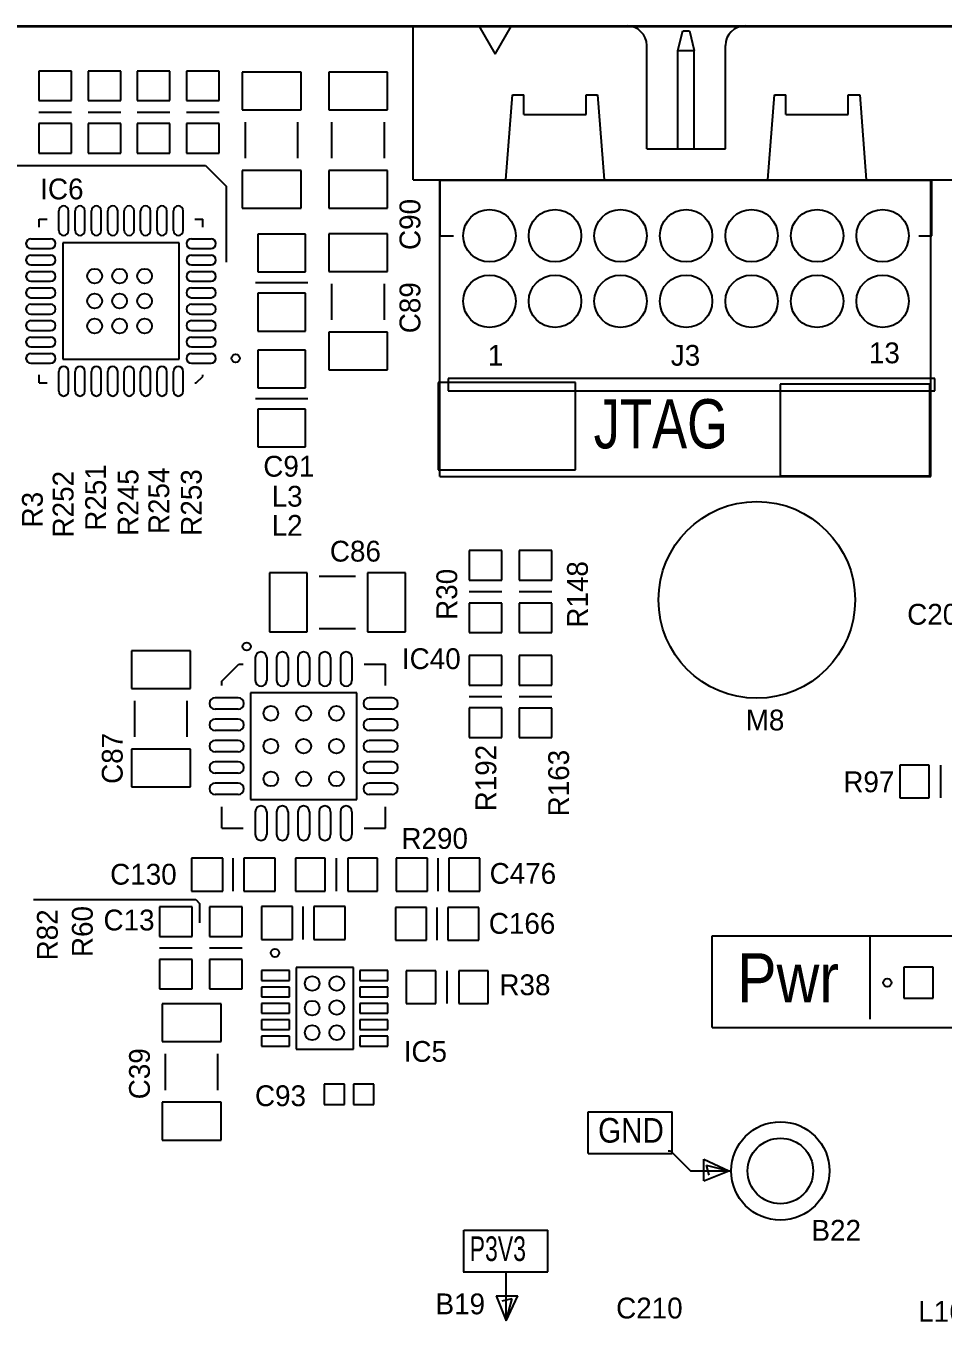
# Model space of a CAD drawing. Header units: millimetres. Extents: x -233 to 1, y -1 to 128.
# Drawn here: x -113.37 to -85.38, y 86.83 to 126.37 of the extents above; entities that cross this region are included whole.
import ezdxf

# ---------------------------------------------------------------- set-up
doc = ezdxf.new("R2010")
doc.units = ezdxf.units.MM
doc.header["$LTSCALE"] = 0.5
doc.layers.add('AM_2', color=141, linetype='Continuous', lineweight=35)
doc.layers.add('AM_2N', color=51, linetype='Continuous', lineweight=25)

msp = doc.modelspace()

# ---------------------------------------------------------------- linework, layer by layer
at = {"layer": 'AM_2'}
msp.add_line((-227.995, 126.361), (-56.595, 126.361), dxfattribs=at)
at = {"layer": 'AM_2N'}
for p, q in [((-101.547, 126.37), (-84.897, 126.37)), ((-101.547, 121.67), (-101.547, 126.37)), ((-99.547, 126.37), (-99.047, 125.504)), ((-99.047, 125.504), (-98.547, 126.37)), ((-93.472, 125.62), (-93.322, 126.22)), ((-93.322, 126.22), (-93.122, 126.22)), ((-93.122, 126.22), (-92.972, 125.62)), ((-94.422, 122.62), (-94.422, 125.77)), ((-92.022, 122.62), (-92.022, 125.77)), ((-93.472, 125.62), (-92.972, 125.62)), ((-93.472, 122.62), (-93.472, 125.62)), ((-92.972, 122.62), (-92.972, 125.62)), ((-111.974, 124.991), (-112.974, 124.991)), ((-112.974, 124.991), (-112.974, 124.091)), ((-111.974, 124.091), (-111.974, 124.991)), ((-110.474, 124.991), (-111.474, 124.991)), ((-111.474, 124.991), (-111.474, 124.091)), ((-110.474, 124.091), (-110.474, 124.991)), ((-108.974, 124.991), (-109.974, 124.991)), ((-109.974, 124.991), (-109.974, 124.091)), ((-108.974, 124.091), (-108.974, 124.991)), ((-107.474, 124.991), (-108.474, 124.991)), ((-108.474, 124.991), (-108.474, 124.091)), ((-107.474, 124.091), (-107.474, 124.991)), ((-106.771, 124.956), (-106.771, 123.806)), ((-104.971, 124.956), (-106.771, 124.956)), ((-104.971, 123.806), (-104.971, 124.956)), ((-104.13, 124.956), (-104.13, 123.806)), ((-102.33, 124.956), (-104.13, 124.956)), ((-102.33, 123.806), (-102.33, 124.956)), ((-98.722, 121.67), (-98.522, 124.27)), ((-98.522, 124.27), (-98.172, 124.27)), ((-98.172, 123.67), (-98.172, 124.27)), ((-96.272, 124.27), (-95.922, 124.27)), ((-96.272, 123.67), (-96.272, 124.27)), ((-95.922, 124.27), (-95.722, 121.67)), ((-90.722, 121.67), (-90.522, 124.27)), ((-90.522, 124.27), (-90.172, 124.27)), ((-90.172, 123.67), (-90.172, 124.27)), ((-88.272, 123.67), (-88.272, 124.27)), ((-88.272, 124.27), (-87.922, 124.27)), ((-87.922, 124.27), (-87.722, 121.67)), ((-112.974, 124.091), (-111.974, 124.091)), ((-111.474, 124.091), (-110.474, 124.091)), ((-109.974, 124.091), (-108.974, 124.091)), ((-108.474, 124.091), (-107.474, 124.091)), ((-106.771, 123.806), (-104.971, 123.806)), ((-104.13, 123.806), (-102.33, 123.806)), ((-112.974, 123.741), (-111.974, 123.741)), ((-111.974, 123.391), (-112.974, 123.391)), ((-112.974, 123.391), (-112.974, 122.491)), ((-111.974, 122.491), (-111.974, 123.391)), ((-111.474, 123.741), (-110.474, 123.741)), ((-110.474, 123.391), (-111.474, 123.391)), ((-111.474, 123.391), (-111.474, 122.491)), ((-110.474, 122.491), (-110.474, 123.391)), ((-109.974, 123.741), (-108.974, 123.741)), ((-108.974, 123.391), (-109.974, 123.391)), ((-109.974, 123.391), (-109.974, 122.491)), ((-108.974, 122.491), (-108.974, 123.391)), ((-108.474, 123.741), (-107.474, 123.741)), ((-107.474, 123.391), (-108.474, 123.391)), ((-108.474, 123.391), (-108.474, 122.491)), ((-107.474, 122.491), (-107.474, 123.391)), ((-106.671, 122.331), (-106.671, 123.431)), ((-105.071, 122.331), (-105.071, 123.431)), ((-104.03, 122.331), (-104.03, 123.431)), ((-102.43, 122.331), (-102.43, 123.431)), ((-98.172, 123.67), (-96.272, 123.67)), ((-90.172, 123.67), (-88.272, 123.67)), ((-94.422, 122.62), (-92.022, 122.62)), ((-112.974, 122.491), (-111.974, 122.491)), ((-111.474, 122.491), (-110.474, 122.491)), ((-109.974, 122.491), (-108.974, 122.491)), ((-108.474, 122.491), (-107.474, 122.491)), ((-116.046, 122.109), (-107.886, 122.109)), ((-107.886, 122.109), (-107.251, 121.474)), ((-106.771, 121.956), (-106.771, 120.806)), ((-104.971, 121.956), (-106.771, 121.956)), ((-104.971, 120.806), (-104.971, 121.956)), ((-104.13, 121.956), (-104.13, 120.806)), ((-102.33, 121.956), (-104.13, 121.956)), ((-102.33, 120.806), (-102.33, 121.956)), ((-107.251, 119.162), (-107.251, 121.474)), ((-101.547, 121.67), (-84.897, 121.67)), ((-100.741, 121.662), (-85.755, 121.662)), ((-100.741, 112.62), (-100.741, 121.662)), ((-100.722, 119.97), (-100.722, 121.67)), ((-85.755, 113.788), (-85.755, 121.662)), ((-85.755, 113.788), (-85.755, 121.662)), ((-85.722, 119.97), (-85.722, 121.67)), ((-112.369, 120.129), (-112.369, 120.729)), ((-112.069, 120.129), (-112.069, 120.729)), ((-111.869, 120.129), (-111.869, 120.729)), ((-111.569, 120.129), (-111.569, 120.729)), ((-111.369, 120.129), (-111.369, 120.729)), ((-111.069, 120.129), (-111.069, 120.729)), ((-110.869, 120.129), (-110.869, 120.729)), ((-110.569, 120.129), (-110.569, 120.729)), ((-110.369, 120.129), (-110.369, 120.729)), ((-110.069, 120.129), (-110.069, 120.729)), ((-109.869, 120.129), (-109.869, 120.729)), ((-109.569, 120.129), (-109.569, 120.729)), ((-109.369, 120.129), (-109.369, 120.729)), ((-109.069, 120.129), (-109.069, 120.729)), ((-108.869, 120.129), (-108.869, 120.729)), ((-108.569, 120.129), (-108.569, 120.729)), ((-106.771, 120.806), (-104.971, 120.806)), ((-104.13, 120.806), (-102.33, 120.806)), ((-112.969, 120.229), (-112.969, 120.479)), ((-112.969, 120.479), (-112.719, 120.479)), ((-108.219, 120.479), (-107.969, 120.479)), ((-107.969, 120.229), (-107.969, 120.479)), ((-113.219, 119.879), (-112.619, 119.879)), ((-108.319, 119.879), (-107.719, 119.879)), ((-104.842, 120.013), (-106.292, 120.013)), ((-106.292, 120.013), (-106.292, 118.863)), ((-104.842, 118.863), (-104.842, 120.013)), ((-102.33, 120.029), (-104.13, 120.029)), ((-104.13, 120.029), (-104.13, 118.879)), ((-102.33, 118.879), (-102.33, 120.029)), ((-100.722, 119.97), (-100.322, 119.97)), ((-86.122, 119.97), (-85.722, 119.97)), ((-113.219, 119.579), (-112.619, 119.579)), ((-108.694, 119.754), (-112.244, 119.754)), ((-112.244, 119.754), (-112.244, 116.204)), ((-108.694, 116.204), (-108.694, 119.754)), ((-108.319, 119.579), (-107.719, 119.579)), ((-113.219, 119.379), (-112.619, 119.379)), ((-113.219, 119.079), (-112.619, 119.079)), ((-108.319, 119.379), (-107.719, 119.379)), ((-108.319, 119.079), (-107.719, 119.079)), ((-113.219, 118.879), (-112.619, 118.879)), ((-108.319, 118.879), (-107.719, 118.879)), ((-106.292, 118.863), (-104.842, 118.863)), ((-104.13, 118.879), (-102.33, 118.879)), ((-113.219, 118.579), (-112.619, 118.579)), ((-113.219, 118.379), (-112.619, 118.379)), ((-108.319, 118.579), (-107.719, 118.579)), ((-108.319, 118.379), (-107.719, 118.379)), ((-106.367, 118.538), (-104.767, 118.538)), ((-104.03, 117.404), (-104.03, 118.504)), ((-102.43, 117.404), (-102.43, 118.504)), ((-113.219, 118.079), (-112.619, 118.079)), ((-113.219, 117.879), (-112.619, 117.879)), ((-108.319, 118.079), (-107.719, 118.079)), ((-108.319, 117.879), (-107.719, 117.879)), ((-104.842, 118.213), (-106.292, 118.213)), ((-106.292, 118.213), (-106.292, 117.063)), ((-104.842, 117.063), (-104.842, 118.213)), ((-113.219, 117.579), (-112.619, 117.579)), ((-108.319, 117.579), (-107.719, 117.579)), ((-113.219, 117.379), (-112.619, 117.379)), ((-113.219, 117.079), (-112.619, 117.079)), ((-108.319, 117.379), (-107.719, 117.379)), ((-108.319, 117.079), (-107.719, 117.079)), ((-106.292, 117.063), (-104.842, 117.063)), ((-113.219, 116.879), (-112.619, 116.879)), ((-108.319, 116.879), (-107.719, 116.879)), ((-102.33, 117.029), (-104.13, 117.029)), ((-104.13, 117.029), (-104.13, 115.879)), ((-102.33, 115.879), (-102.33, 117.029)), ((-113.219, 116.579), (-112.619, 116.579)), ((-113.219, 116.379), (-112.619, 116.379)), ((-108.319, 116.579), (-107.719, 116.579)), ((-108.319, 116.379), (-107.719, 116.379)), ((-104.842, 116.482), (-106.292, 116.482)), ((-106.292, 116.482), (-106.292, 115.332)), ((-104.842, 115.332), (-104.842, 116.482)), ((-113.219, 116.079), (-112.619, 116.079)), ((-112.244, 116.204), (-108.694, 116.204)), ((-108.319, 116.079), (-107.719, 116.079)), ((-104.13, 115.879), (-102.33, 115.879)), ((-112.969, 115.479), (-112.969, 115.729)), ((-112.969, 115.479), (-112.719, 115.479)), ((-112.369, 115.229), (-112.369, 115.829)), ((-112.069, 115.229), (-112.069, 115.829)), ((-111.869, 115.229), (-111.869, 115.829)), ((-111.569, 115.229), (-111.569, 115.829)), ((-111.369, 115.229), (-111.369, 115.829)), ((-111.069, 115.229), (-111.069, 115.829)), ((-110.869, 115.229), (-110.869, 115.829)), ((-110.569, 115.229), (-110.569, 115.829)), ((-110.369, 115.229), (-110.369, 115.829)), ((-110.069, 115.229), (-110.069, 115.829)), ((-109.869, 115.229), (-109.869, 115.829)), ((-109.569, 115.229), (-109.569, 115.829)), ((-109.369, 115.229), (-109.369, 115.829)), ((-109.069, 115.229), (-109.069, 115.829)), ((-108.869, 115.229), (-108.869, 115.829)), ((-108.569, 115.229), (-108.569, 115.829)), ((-108.219, 115.479), (-108.169, 115.479)), ((-108.169, 115.479), (-107.969, 115.679)), ((-107.969, 115.679), (-107.969, 115.729)), ((-100.791, 115.49), (-100.791, 112.823)), ((-96.6, 115.49), (-100.791, 115.49)), ((-100.487, 115.617), (-100.487, 115.236)), ((-85.628, 115.617), (-100.487, 115.617)), ((-96.6, 112.823), (-96.6, 115.49)), ((-85.628, 115.236), (-85.628, 115.617)), ((-106.292, 115.332), (-104.842, 115.332)), ((-100.487, 115.236), (-85.628, 115.236)), ((-90.352, 115.439), (-90.352, 112.645)), ((-85.78, 115.439), (-90.352, 115.439)), ((-85.78, 112.645), (-85.78, 115.439)), ((-106.367, 115.007), (-104.767, 115.007)), ((-104.842, 114.682), (-106.292, 114.682)), ((-106.292, 114.682), (-106.292, 113.532)), ((-104.842, 113.532), (-104.842, 114.682)), ((-85.755, 112.62), (-85.755, 114.296)), ((-106.292, 113.532), (-104.842, 113.532)), ((-100.791, 112.823), (-96.6, 112.823)), ((-100.741, 112.62), (-85.755, 112.62)), ((-90.352, 112.645), (-85.78, 112.645)), ((-98.844, 110.364), (-99.844, 110.364)), ((-99.844, 110.364), (-99.844, 109.464)), ((-98.844, 109.464), (-98.844, 110.364)), ((-97.319, 110.364), (-98.319, 110.364)), ((-98.319, 110.364), (-98.319, 109.464)), ((-97.319, 109.464), (-97.319, 110.364)), ((-104.79, 109.684), (-105.94, 109.684)), ((-105.94, 109.684), (-105.94, 107.884)), ((-104.79, 107.884), (-104.79, 109.684)), ((-104.415, 109.584), (-103.315, 109.584)), ((-101.79, 109.684), (-102.94, 109.684)), ((-102.94, 109.684), (-102.94, 107.884)), ((-101.79, 107.884), (-101.79, 109.684)), ((-99.844, 109.464), (-98.844, 109.464)), ((-98.319, 109.464), (-97.319, 109.464)), ((-99.844, 109.114), (-98.844, 109.114)), ((-98.844, 108.764), (-99.844, 108.764)), ((-99.844, 108.764), (-99.844, 107.864)), ((-98.844, 107.864), (-98.844, 108.764)), ((-98.319, 109.114), (-97.319, 109.114)), ((-97.319, 108.764), (-98.319, 108.764)), ((-98.319, 108.764), (-98.319, 107.864)), ((-97.319, 107.864), (-97.319, 108.764)), ((-104.415, 107.984), (-103.315, 107.984)), ((-105.94, 107.884), (-104.79, 107.884)), ((-102.94, 107.884), (-101.79, 107.884)), ((-99.844, 107.864), (-98.844, 107.864)), ((-98.319, 107.864), (-97.319, 107.864)), ((-108.35, 107.303), (-110.15, 107.303)), ((-110.15, 107.303), (-110.15, 106.153)), ((-108.35, 106.153), (-108.35, 107.303)), ((-98.844, 107.164), (-99.844, 107.164)), ((-99.844, 107.164), (-99.844, 106.264)), ((-98.844, 106.264), (-98.844, 107.164)), ((-97.319, 107.162), (-98.319, 107.162)), ((-98.319, 107.162), (-98.319, 106.262)), ((-97.319, 106.262), (-97.319, 107.162)), ((-107.394, 106.379), (-106.874, 106.899)), ((-106.874, 106.899), (-106.744, 106.899)), ((-106.369, 107.099), (-106.369, 106.399)), ((-106.019, 107.099), (-106.019, 106.399)), ((-105.719, 107.099), (-105.719, 106.399)), ((-105.369, 107.099), (-105.369, 106.399)), ((-105.069, 107.099), (-105.069, 106.399)), ((-104.719, 107.099), (-104.719, 106.399)), ((-104.419, 107.099), (-104.419, 106.399)), ((-104.069, 107.099), (-104.069, 106.399)), ((-103.769, 107.099), (-103.769, 106.399)), ((-103.419, 107.099), (-103.419, 106.399)), ((-103.044, 106.899), (-102.394, 106.899)), ((-102.394, 106.249), (-102.394, 106.899)), ((-107.394, 106.249), (-107.394, 106.379)), ((-110.15, 106.153), (-108.35, 106.153)), ((-106.519, 106.024), (-106.519, 102.774)), ((-103.269, 106.024), (-106.519, 106.024)), ((-103.269, 102.774), (-103.269, 106.024)), ((-99.844, 106.264), (-98.844, 106.264)), ((-98.319, 106.262), (-97.319, 106.262)), ((-110.05, 104.678), (-110.05, 105.778)), ((-108.45, 104.678), (-108.45, 105.778)), ((-106.894, 105.874), (-107.594, 105.874)), ((-102.194, 105.874), (-102.894, 105.874)), ((-99.844, 105.914), (-98.844, 105.914)), ((-98.319, 105.912), (-97.319, 105.912)), ((-106.894, 105.524), (-107.594, 105.524)), ((-106.894, 105.224), (-107.594, 105.224)), ((-102.194, 105.524), (-102.894, 105.524)), ((-102.194, 105.224), (-102.894, 105.224)), ((-98.844, 105.564), (-99.844, 105.564)), ((-99.844, 105.564), (-99.844, 104.664)), ((-98.844, 104.664), (-98.844, 105.564)), ((-97.319, 105.562), (-98.319, 105.562)), ((-98.319, 105.562), (-98.319, 104.662)), ((-97.319, 104.662), (-97.319, 105.562)), ((-106.894, 104.874), (-107.594, 104.874)), ((-102.194, 104.874), (-102.894, 104.874)), ((-106.894, 104.574), (-107.594, 104.574)), ((-102.194, 104.574), (-102.894, 104.574)), ((-99.844, 104.664), (-98.844, 104.664)), ((-98.319, 104.662), (-97.319, 104.662)), ((-108.35, 104.303), (-110.15, 104.303)), ((-110.15, 104.303), (-110.15, 103.153)), ((-108.35, 103.153), (-108.35, 104.303)), ((-106.894, 104.224), (-107.594, 104.224)), ((-102.194, 104.224), (-102.894, 104.224)), ((-106.894, 103.924), (-107.594, 103.924)), ((-102.194, 103.924), (-102.894, 103.924)), ((-85.8, 103.823), (-86.7, 103.823)), ((-86.7, 103.823), (-86.7, 102.823)), ((-85.8, 102.823), (-85.8, 103.823)), ((-85.45, 102.823), (-85.45, 103.823)), ((-106.894, 103.574), (-107.594, 103.574)), ((-106.894, 103.274), (-107.594, 103.274)), ((-102.194, 103.574), (-102.894, 103.574)), ((-102.194, 103.274), (-102.894, 103.274)), ((-110.15, 103.153), (-108.35, 103.153)), ((-106.894, 102.924), (-107.594, 102.924)), ((-102.194, 102.924), (-102.894, 102.924)), ((-86.7, 102.823), (-85.8, 102.823)), ((-107.394, 101.899), (-107.394, 102.549)), ((-106.519, 102.774), (-103.269, 102.774)), ((-102.394, 101.899), (-102.394, 102.549)), ((-106.369, 102.399), (-106.369, 101.699)), ((-106.019, 102.399), (-106.019, 101.699)), ((-105.719, 102.399), (-105.719, 101.699)), ((-105.369, 102.399), (-105.369, 101.699)), ((-105.069, 102.399), (-105.069, 101.699)), ((-104.719, 102.399), (-104.719, 101.699)), ((-104.419, 102.399), (-104.419, 101.699)), ((-104.069, 102.399), (-104.069, 101.699)), ((-103.769, 102.399), (-103.769, 101.699)), ((-103.419, 102.399), (-103.419, 101.699)), ((-107.394, 101.899), (-106.744, 101.899)), ((-103.044, 101.899), (-102.394, 101.899)), ((-108.315, 100.978), (-108.315, 99.978)), ((-107.365, 100.978), (-108.315, 100.978)), ((-107.365, 99.978), (-107.365, 100.978)), ((-107.04, 99.978), (-107.04, 100.978)), ((-106.715, 100.978), (-106.715, 99.978)), ((-105.765, 100.978), (-106.715, 100.978)), ((-105.765, 99.978), (-105.765, 100.978)), ((-105.14, 100.978), (-105.14, 99.978)), ((-104.24, 100.978), (-105.14, 100.978)), ((-104.24, 99.978), (-104.24, 100.978)), ((-103.89, 99.978), (-103.89, 100.978)), ((-103.54, 100.978), (-103.54, 99.978)), ((-102.64, 100.978), (-103.54, 100.978)), ((-102.64, 99.978), (-102.64, 100.978)), ((-101.116, 100.978), (-102.066, 100.978)), ((-102.066, 100.978), (-102.066, 99.978)), ((-101.116, 99.978), (-101.116, 100.978)), ((-100.791, 99.978), (-100.791, 100.978)), ((-99.516, 100.978), (-100.466, 100.978)), ((-100.466, 100.978), (-100.466, 99.978)), ((-99.516, 99.978), (-99.516, 100.978)), ((-113.136, 99.716), (-108.183, 99.716)), ((-108.315, 99.978), (-107.365, 99.978)), ((-108.183, 99.716), (-108.058, 99.592)), ((-106.715, 99.978), (-105.765, 99.978)), ((-105.14, 99.978), (-104.24, 99.978)), ((-103.54, 99.978), (-102.64, 99.978)), ((-102.066, 99.978), (-101.116, 99.978)), ((-100.466, 99.978), (-99.516, 99.978)), ((-108.292, 99.493), (-109.292, 99.493)), ((-109.292, 99.493), (-109.292, 98.593)), ((-108.292, 98.593), (-108.292, 99.493)), ((-108.058, 99.005), (-108.058, 99.592)), ((-106.768, 99.493), (-107.768, 99.493)), ((-107.768, 99.493), (-107.768, 98.593)), ((-106.768, 98.593), (-106.768, 99.493)), ((-105.231, 99.505), (-106.181, 99.505)), ((-106.181, 99.505), (-106.181, 98.505)), ((-105.231, 98.505), (-105.231, 99.505)), ((-104.906, 98.505), (-104.906, 99.505)), ((-103.631, 99.505), (-104.581, 99.505)), ((-104.581, 99.505), (-104.581, 98.505)), ((-103.631, 98.505), (-103.631, 99.505)), ((-101.142, 99.48), (-102.092, 99.48)), ((-102.092, 99.48), (-102.092, 98.48)), ((-101.142, 98.48), (-101.142, 99.48)), ((-100.817, 98.48), (-100.817, 99.48)), ((-99.542, 99.48), (-100.492, 99.48)), ((-100.492, 99.48), (-100.492, 98.48)), ((-99.542, 98.48), (-99.542, 99.48)), ((-109.292, 98.593), (-108.292, 98.593)), ((-107.768, 98.593), (-106.768, 98.593)), ((-106.181, 98.505), (-105.231, 98.505)), ((-104.581, 98.505), (-103.631, 98.505)), ((-102.092, 98.48), (-101.142, 98.48)), ((-100.492, 98.48), (-99.542, 98.48)), ((-92.425, 95.818), (-92.425, 98.612)), ((-92.425, 98.612), (-83.281, 98.612)), ((-87.599, 96.072), (-87.599, 98.612)), ((-109.292, 98.243), (-108.292, 98.243)), ((-107.768, 98.243), (-106.768, 98.243)), ((-108.292, 97.893), (-109.292, 97.893)), ((-109.292, 97.893), (-109.292, 96.993)), ((-108.292, 96.993), (-108.292, 97.893)), ((-106.768, 97.893), (-107.768, 97.893)), ((-107.768, 97.893), (-107.768, 96.993)), ((-106.768, 96.993), (-106.768, 97.893)), ((-106.175, 97.55), (-106.175, 97.25)), ((-105.325, 97.55), (-106.175, 97.55)), ((-105.325, 97.25), (-105.325, 97.55)), ((-103.375, 97.65), (-105.125, 97.65)), ((-105.125, 97.65), (-105.125, 95.15)), ((-103.375, 95.15), (-103.375, 97.65)), ((-103.175, 97.55), (-103.175, 97.25)), ((-102.325, 97.55), (-103.175, 97.55)), ((-102.325, 97.25), (-102.325, 97.55)), ((-101.762, 97.549), (-101.762, 96.549)), ((-100.862, 97.549), (-101.762, 97.549)), ((-100.862, 96.549), (-100.862, 97.549)), ((-100.512, 96.549), (-100.512, 97.549)), ((-100.162, 97.549), (-100.162, 96.549)), ((-99.262, 97.549), (-100.162, 97.549)), ((-99.262, 96.549), (-99.262, 97.549)), ((-85.68, 97.657), (-86.58, 97.657)), ((-86.58, 97.657), (-86.58, 96.707)), ((-85.68, 96.707), (-85.68, 97.657)), ((-109.292, 96.993), (-108.292, 96.993)), ((-107.768, 96.993), (-106.768, 96.993)), ((-106.175, 97.25), (-105.325, 97.25)), ((-106.175, 97.05), (-106.175, 96.75)), ((-105.325, 97.05), (-106.175, 97.05)), ((-105.325, 96.75), (-105.325, 97.05)), ((-103.175, 97.25), (-102.325, 97.25)), ((-103.175, 97.05), (-103.175, 96.75)), ((-102.325, 97.05), (-103.175, 97.05)), ((-102.325, 96.75), (-102.325, 97.05)), ((-107.41, 96.534), (-109.21, 96.534)), ((-109.21, 96.534), (-109.21, 95.384)), ((-107.41, 95.384), (-107.41, 96.534)), ((-106.175, 96.75), (-105.325, 96.75)), ((-106.175, 96.55), (-106.175, 96.25)), ((-105.325, 96.55), (-106.175, 96.55)), ((-105.325, 96.25), (-105.325, 96.55)), ((-103.175, 96.75), (-102.325, 96.75)), ((-103.175, 96.55), (-103.175, 96.25)), ((-102.325, 96.55), (-103.175, 96.55)), ((-102.325, 96.25), (-102.325, 96.55)), ((-101.762, 96.549), (-100.862, 96.549)), ((-100.162, 96.549), (-99.262, 96.549)), ((-86.58, 96.707), (-85.68, 96.707)), ((-106.175, 96.25), (-105.325, 96.25)), ((-103.175, 96.25), (-102.325, 96.25)), ((-106.175, 96.05), (-106.175, 95.75)), ((-105.325, 96.05), (-106.175, 96.05)), ((-106.175, 95.75), (-105.325, 95.75)), ((-105.325, 95.75), (-105.325, 96.05)), ((-103.175, 96.05), (-103.175, 95.75)), ((-102.325, 96.05), (-103.175, 96.05)), ((-103.175, 95.75), (-102.325, 95.75)), ((-102.325, 95.75), (-102.325, 96.05)), ((-92.425, 95.818), (-83.281, 95.818)), ((-109.21, 95.384), (-107.41, 95.384)), ((-106.175, 95.55), (-106.175, 95.25)), ((-105.325, 95.55), (-106.175, 95.55)), ((-105.325, 95.25), (-105.325, 95.55)), ((-103.175, 95.55), (-103.175, 95.25)), ((-102.325, 95.55), (-103.175, 95.55)), ((-102.325, 95.25), (-102.325, 95.55)), ((-109.11, 93.909), (-109.11, 95.009)), ((-107.51, 93.909), (-107.51, 95.009)), ((-106.175, 95.25), (-105.325, 95.25)), ((-105.125, 95.15), (-103.375, 95.15)), ((-103.175, 95.25), (-102.325, 95.25)), ((-104.269, 94.083), (-104.269, 93.463)), ((-103.649, 94.083), (-104.269, 94.083)), ((-103.649, 93.463), (-103.649, 94.083)), ((-103.369, 94.083), (-103.369, 93.463)), ((-102.749, 94.083), (-103.369, 94.083)), ((-102.749, 93.463), (-102.749, 94.083)), ((-107.41, 93.534), (-109.21, 93.534)), ((-109.21, 93.534), (-109.21, 92.384)), ((-107.41, 92.384), (-107.41, 93.534)), ((-104.269, 93.463), (-103.649, 93.463)), ((-103.369, 93.463), (-102.749, 93.463)), ((-96.21, 91.974), (-96.21, 93.244)), ((-96.21, 93.244), (-93.645, 93.244)), ((-93.645, 91.974), (-93.645, 93.244)), ((-109.21, 92.384), (-107.41, 92.384)), ((-96.21, 91.974), (-93.645, 91.974)), ((-93.772, 92.05), (-93.696, 92.05)), ((-93.696, 92.05), (-93.086, 91.44)), ((-92.68, 91.136), (-92.68, 91.796)), ((-92.68, 91.796), (-91.918, 91.44)), ((-93.086, 91.44), (-91.842, 91.44)), ((-92.68, 91.136), (-91.918, 91.44)), ((-92.604, 91.618), (-91.918, 91.44)), ((-92.604, 91.618), (-92.527, 91.313)), ((-100.004, 89.633), (-97.439, 89.633)), ((-100.004, 88.363), (-100.004, 89.633)), ((-97.439, 88.363), (-97.439, 89.633)), ((-100.029, 88.363), (-97.439, 88.363)), ((-98.709, 86.864), (-98.709, 88.337)), ((-99.013, 87.626), (-98.353, 87.626)), ((-99.013, 87.626), (-98.709, 86.864)), ((-98.836, 87.474), (-98.531, 87.55)), ((-98.709, 86.864), (-98.353, 87.626)), ((-98.709, 86.864), (-98.531, 87.55))]:
    msp.add_line(p, q, dxfattribs=at)
for centre, radius in [((-99.222, 119.97), 0.8), ((-97.222, 119.97), 0.8), ((-95.222, 119.97), 0.8), ((-93.222, 119.97), 0.8), ((-91.222, 119.97), 0.8), ((-89.222, 119.97), 0.8), ((-87.222, 119.97), 0.8), ((-111.273, 118.739), 0.225), ((-110.511, 118.739), 0.225), ((-109.749, 118.739), 0.225), ((-99.222, 117.97), 0.8), ((-97.222, 117.97), 0.8), ((-95.222, 117.97), 0.8), ((-93.222, 117.97), 0.8), ((-91.222, 117.97), 0.8), ((-89.222, 117.97), 0.8), ((-87.222, 117.97), 0.8), ((-111.273, 117.977), 0.225), ((-110.511, 117.977), 0.225), ((-109.749, 117.977), 0.225), ((-111.273, 117.215), 0.225), ((-110.511, 117.215), 0.225), ((-109.749, 117.215), 0.225), ((-106.969, 116.229), 0.125), ((-91.063, 108.86), 3), ((-106.631, 107.438), 0.125), ((-105.894, 105.399), 0.225), ((-104.894, 105.399), 0.225), ((-103.894, 105.399), 0.225), ((-105.894, 104.399), 0.225), ((-104.894, 104.399), 0.225), ((-103.894, 104.399), 0.225), ((-105.894, 103.399), 0.225), ((-104.894, 103.399), 0.225), ((-103.894, 103.399), 0.225), ((-105.768, 98.091), 0.125), ((-104.633, 97.159), 0.225), ((-103.883, 97.159), 0.225), ((-87.08, 97.182), 0.125), ((-104.633, 96.409), 0.225), ((-103.883, 96.425), 0.225), ((-104.633, 95.659), 0.225), ((-103.883, 95.659), 0.225), ((-90.343, 91.44), 1.5), ((-90.343, 91.44), 1)]:
    msp.add_circle(centre, radius, dxfattribs=at)
for centre, radius, start, end in [((-95.022, 125.77), 0.6, 0, 90), ((-91.422, 125.77), 0.6, 90, 180), ((-112.219, 120.729), 0.15, 0, 180), ((-111.719, 120.729), 0.15, 0, 180), ((-111.219, 120.729), 0.15, 0, 180), ((-110.719, 120.729), 0.15, 0, 180), ((-110.219, 120.729), 0.15, 0, 180), ((-109.719, 120.729), 0.15, 0, 180), ((-109.219, 120.729), 0.15, 0, 180), ((-108.719, 120.729), 0.15, 0, 180), ((-113.219, 119.729), 0.15, 90, 270), ((-112.619, 119.729), 0.15, 270, 90), ((-112.219, 120.129), 0.15, 180, 0), ((-111.719, 120.129), 0.15, 180, 0), ((-111.219, 120.129), 0.15, 180, 0), ((-110.719, 120.129), 0.15, 180, 0), ((-110.219, 120.129), 0.15, 180, 0), ((-109.719, 120.129), 0.15, 180, 0), ((-109.219, 120.129), 0.15, 180, 0), ((-108.719, 120.129), 0.15, 180, 0), ((-108.319, 119.729), 0.15, 90, 270), ((-107.719, 119.729), 0.15, 270, 90), ((-113.219, 119.229), 0.15, 90, 270), ((-112.619, 119.229), 0.15, 270, 90), ((-108.319, 119.229), 0.15, 90, 270), ((-107.719, 119.229), 0.15, 270, 90), ((-113.219, 118.729), 0.15, 90, 270), ((-112.619, 118.729), 0.15, 270, 90), ((-108.319, 118.729), 0.15, 90, 270), ((-107.719, 118.729), 0.15, 270, 90), ((-113.219, 118.229), 0.15, 90, 270), ((-112.619, 118.229), 0.15, 270, 90), ((-108.319, 118.229), 0.15, 90, 270), ((-107.719, 118.229), 0.15, 270, 90), ((-113.219, 117.729), 0.15, 90, 270), ((-112.619, 117.729), 0.15, 270, 90), ((-108.319, 117.729), 0.15, 90, 270), ((-107.719, 117.729), 0.15, 270, 90), ((-113.219, 117.229), 0.15, 90, 270), ((-112.619, 117.229), 0.15, 270, 90), ((-108.319, 117.229), 0.15, 90, 270), ((-107.719, 117.229), 0.15, 270, 90), ((-113.219, 116.729), 0.15, 90, 270), ((-112.619, 116.729), 0.15, 270, 90), ((-108.319, 116.729), 0.15, 90, 270), ((-107.719, 116.729), 0.15, 270, 90), ((-113.219, 116.229), 0.15, 90, 270), ((-112.619, 116.229), 0.15, 270, 90), ((-108.319, 116.229), 0.15, 90, 270), ((-107.719, 116.229), 0.15, 270, 90), ((-112.219, 115.829), 0.15, 0, 180), ((-111.719, 115.829), 0.15, 0, 180), ((-111.219, 115.829), 0.15, 0, 180), ((-110.719, 115.829), 0.15, 0, 180), ((-110.219, 115.829), 0.15, 0, 180), ((-109.719, 115.829), 0.15, 0, 180), ((-109.219, 115.829), 0.15, 0, 180), ((-108.719, 115.829), 0.15, 0, 180), ((-112.219, 115.229), 0.15, 180, 0), ((-111.719, 115.229), 0.15, 180, 0), ((-111.219, 115.229), 0.15, 180, 0), ((-110.719, 115.229), 0.15, 180, 0), ((-110.219, 115.229), 0.15, 180, 0), ((-109.719, 115.229), 0.15, 180, 0), ((-109.219, 115.229), 0.15, 180, 0), ((-108.719, 115.229), 0.15, 180, 0), ((-106.194, 107.099), 0.175, 0, 180), ((-105.544, 107.099), 0.175, 0, 180), ((-104.894, 107.099), 0.175, 0, 180), ((-104.244, 107.099), 0.175, 0, 180), ((-103.594, 107.099), 0.175, 0, 180), ((-106.194, 106.399), 0.175, 180, 0), ((-105.544, 106.399), 0.175, 180, 0), ((-104.894, 106.399), 0.175, 180, 0), ((-104.244, 106.399), 0.175, 180, 0), ((-103.594, 106.399), 0.175, 180, 0), ((-107.594, 105.699), 0.175, 90, 270), ((-106.894, 105.699), 0.175, 270, 90), ((-102.894, 105.699), 0.175, 90, 270), ((-102.194, 105.699), 0.175, 270, 90), ((-107.594, 105.049), 0.175, 90, 270), ((-106.894, 105.049), 0.175, 270, 90), ((-102.894, 105.049), 0.175, 90, 270), ((-102.194, 105.049), 0.175, 270, 90), ((-107.594, 104.399), 0.175, 90, 270), ((-106.894, 104.399), 0.175, 270, 90), ((-102.894, 104.399), 0.175, 90, 270), ((-102.194, 104.399), 0.175, 270, 90), ((-107.594, 103.749), 0.175, 90, 270), ((-106.894, 103.749), 0.175, 270, 90), ((-102.894, 103.749), 0.175, 90, 270), ((-102.194, 103.749), 0.175, 270, 90), ((-107.594, 103.099), 0.175, 90, 270), ((-106.894, 103.099), 0.175, 270, 90), ((-102.894, 103.099), 0.175, 90, 270), ((-102.194, 103.099), 0.175, 270, 90), ((-106.194, 102.399), 0.175, 0, 180), ((-105.544, 102.399), 0.175, 0, 180), ((-104.894, 102.399), 0.175, 0, 180), ((-104.244, 102.399), 0.175, 0, 180), ((-103.594, 102.399), 0.175, 0, 180), ((-106.194, 101.699), 0.175, 180, 0), ((-105.544, 101.699), 0.175, 180, 0), ((-104.894, 101.699), 0.175, 180, 0), ((-104.244, 101.699), 0.175, 180, 0), ((-103.594, 101.699), 0.175, 180, 0)]:
    msp.add_arc(centre, radius, start, end, dxfattribs=at)

# ---------------------------------------------------------------- texts
for s, rotation, p in [('IC6', 360, (-112.933, 121.078)), ('C90', 90, (-101.332, 119.534)), ('C89', 90, (-101.332, 116.994)), ('C91', 360, (-106.125, 112.62)), ('R252', 90, (-111.917, 110.765)), ('R251', 90, (-110.926, 110.969)), ('R245', 90, (-109.935, 110.816)), ('R254', 90, (-108.996, 110.867)), ('R253', 90, (-108.005, 110.816)), ('L3', 360, (-105.871, 111.705)), ('R3', 90, (-112.856, 111.07)), ('L2', 360, (-105.871, 110.816)), ('C86', 360, (-104.093, 110.029)), ('R148', 90, (-96.219, 108.012)), ('R30', 90, (-100.207, 108.251)), ('IC40', 360, (-101.894, 106.749)), ('C87', 90, (-110.418, 103.247)), ('R192', 90, (-99.014, 102.409)), ('R163', 90, (-96.794, 102.256)), ('R97', 360, (-88.422, 102.993)), ('C476', 360, (-99.217, 100.199)), ('R82', 90, (-112.399, 97.862)), ('R60', 90, (-111.332, 97.964)), ('C166', 360, (-99.242, 98.675)), ('R38', 360, (-98.919, 96.801)), ('C39', 90, (-109.587, 93.626)), ('C93', 360, (-106.379, 93.417)), ('B22', 360, (-89.394, 89.312)), ('L16', 360, (-86.136, 86.839))]:
    msp.add_text(s, height=0.635, rotation=rotation, dxfattribs=at).set_placement(p)
for s, p in [('J3', (-93.687, 116.003)), ('13', (-87.642, 116.079)), ('1', (-99.275, 116.003)), ('C201', (-86.473, 108.104)), ('M8', (-91.401, 104.878)), ('R290', (-101.909, 101.266)), ('C130', (-110.799, 100.174)), ('C13', (-111.002, 98.777)), ('IC5', (-101.84, 94.769)), ('B19', (-100.868, 87.067)), ('C210', (-95.356, 86.94))]:
    msp.add_text(s, height=0.635, dxfattribs=at).set_placement(p)
for s, height, width, p in [('JTAG', 1.5, 0.8, (-96.042, 113.483)), ('Pwr', 1.5, 0.9, (-91.663, 96.58)), ('GND', 0.75, 0.9, (-95.906, 92.304)), ('P3V3', 0.75, 0.7, (-99.826, 88.693))]:
    msp.add_text(s, height=height, dxfattribs=dict(at, width=width)).set_placement(p)

doc.saveas('drawing.dxf')
